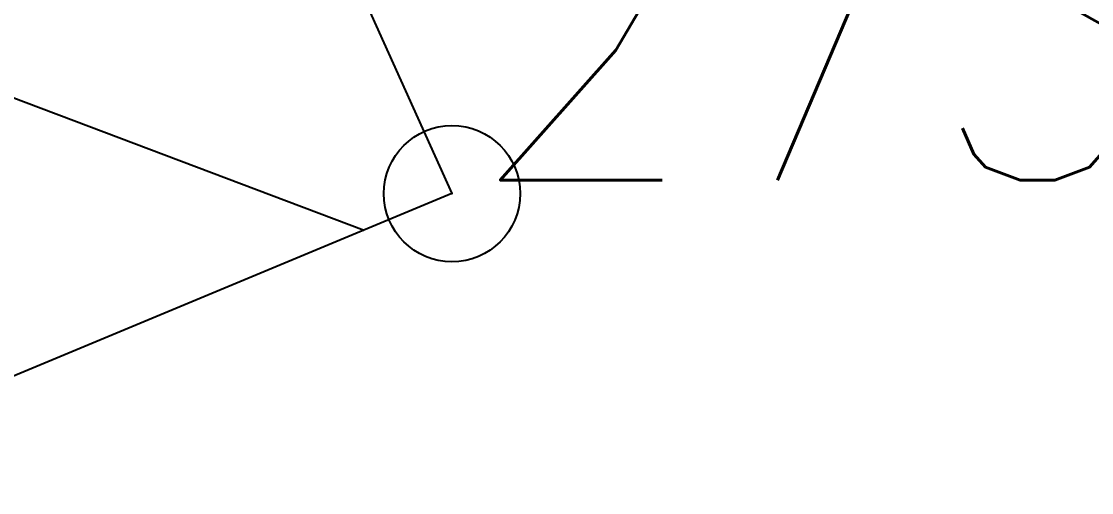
# Model space of a CAD drawing. Header units: millimetres. Extents: x 524954 to 526204, y 9523489 to 9524010.
# Drawn here: x 525662.207 to 525666.137, y 9523622.784 to 9523624.512 of the extents above; entities that cross this region are included whole.
import ezdxf

# ---------------------------------------------------------------- set-up
doc = ezdxf.new("R2010")
doc.units = ezdxf.units.MM
doc.header["$PDMODE"] = 32
doc.header["$PDSIZE"] = 0.5
for name, color, linetype in [('Bati', 6, 'Continuous'), ('Bati_H', 1, 'Continuous'), ('Cloture', 7, 'Continuous'), ('TopoAlt', 3, 'Continuous'), ('TOPOJIS', 7, 'Continuous')]:
    doc.layers.add(name, color=color, linetype=linetype)
doc.styles.add('Simplex 1.0', font='Simplex.shx', dxfattribs={"width": 0.99, "height": 1})

# ---------------------------------------------------------------- blocks, each defined once
blk = doc.blocks.new('TCPOINT M')
at = {"color": 0}
blk.add_point((0, 0), dxfattribs=at)
at = {"layer": 'TopoAlt', "style": 'Simplex 1.0', "width": 0.99}
blk.add_attdef('ALT', (0.15, 0.15), '', height=1, dxfattribs=at)

msp = doc.modelspace()

# ---------------------------------------------------------------- hatches: boundary and pattern name
at = {"layer": 'Bati_H'}
h = msp.add_hatch(dxfattribs=at)
h.set_pattern_fill('_U', color=256, scale=2, angle=-20.6727, style=0, pattern_type=0)
h.set_pattern_definition([(339.327251018, (0, 0), (0.70605977586, 1.87122408944), [])])
h.paths.add_polyline_path([(525661.6588, 9523628.5908), (525663.7882, 9523623.8806), (525655.2024, 9523620.3081), (525653.3418, 9523625.0791)])

# ---------------------------------------------------------------- linework, layer by layer
at = {"layer": 'Bati', "flags": 128}
msp.add_lwpolyline([(525661.6588, 9523628.5908), (525663.7882, 9523623.8806), (525655.2024, 9523620.3081), (525653.3418, 9523625.0791), (525653.3418, 9523625.0791)], close=True, dxfattribs=at)
at = {"layer": 'Cloture', "flags": 128}
msp.add_lwpolyline([(525661.6588, 9523628.5908), (525663.7882, 9523623.8806), (525655.2024, 9523620.3081), (525653.3418, 9523625.0791)], dxfattribs=at)

# ---------------------------------------------------------------- block references
at = {"layer": 'TOPOJIS'}
ref = msp.add_blockref('TCPOINT M', (525663.7882, 9523623.8806, 273.9), dxfattribs=at)
ref.add_attrib('ALT', '273.90', (525663.8382, 9523623.9306, 273.9), dxfattribs={"layer": 'TopoAlt', "height": 1, "style": 'Simplex 1.0', "width": 0.99})

doc.saveas('drawing.dxf')
